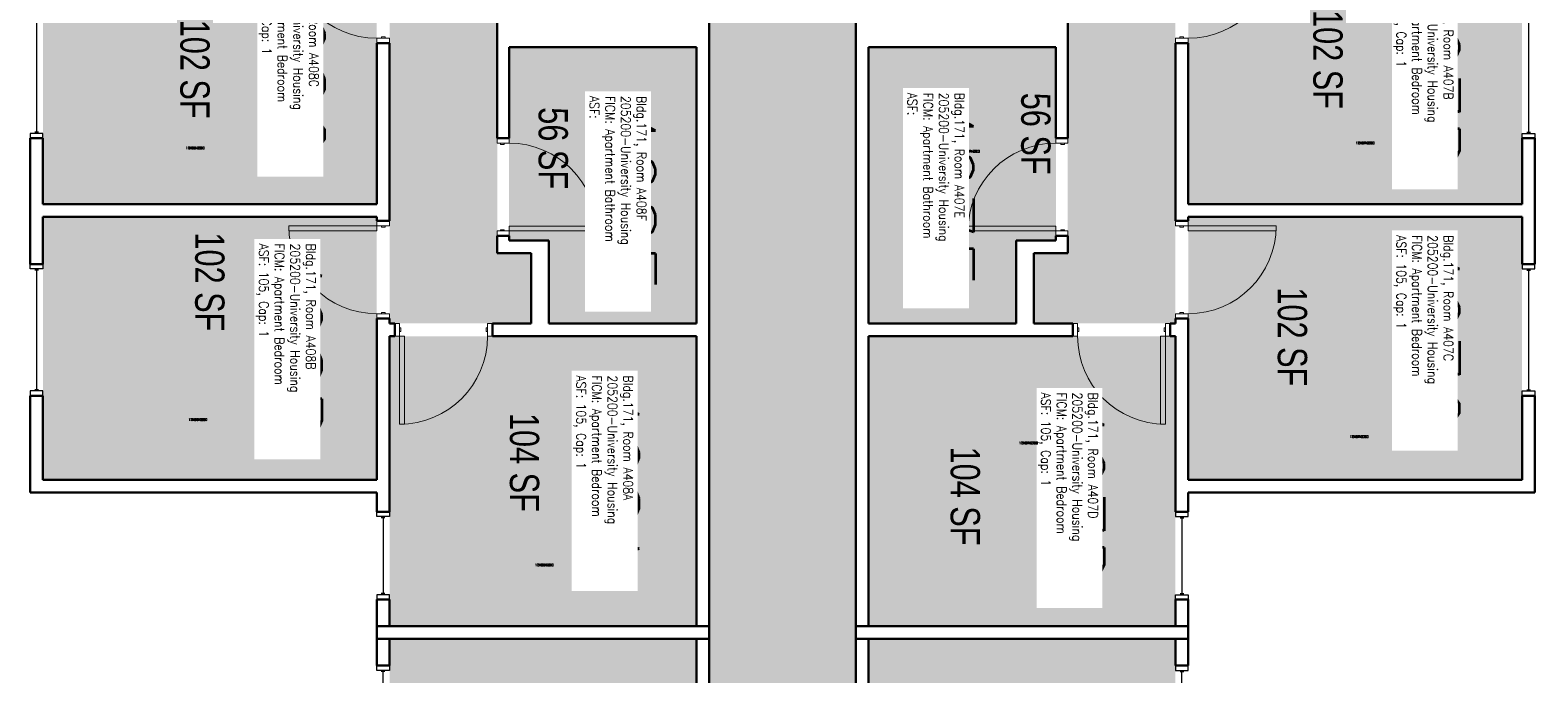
# Model space of a CAD drawing. Header units: inches. Extents: x 88 to 3257, y -489 to 2081.
# Drawn here: x 1300 to 1917, y 524 to 789 of the extents above; entities that cross this region are included whole.
import ezdxf
from ezdxf.enums import TextEntityAlignment as Align

# ---------------------------------------------------------------- set-up
doc = ezdxf.new("R2010")
doc.units = ezdxf.units.IN
doc.header["$LTSCALE"] = 48
doc.header["$MEASUREMENT"] = 0
for name, color, linetype in [('A-DOOR', 2, 'Continuous'), ('A-GLAZ', 1, 'Continuous'), ('A-IDEN-RNUM', 7, 'Continuous'), ('A-IDEN-SNUM', 4, 'Continuous'), ('A-IDEN-VNUM', 4, 'Continuous'), ('A-WALL', 5, 'Continuous'), ('AREA-TEXT', 3, 'Continuous'), ('Rooms-Category-Color', 7, 'Continuous'), ('Rooms-College-Color', 7, 'Continuous'), ('Rooms-Department-Color', 7, 'Continuous'), ('Rooms-Division-Color', 7, 'Continuous'), ('Rooms-Information', 7, 'Continuous')]:
    doc.layers.add(name, color=color, linetype=linetype)
doc.styles.add('AREA', font='arial.ttf', dxfattribs={"width": 0.75, "height": 12})
doc.styles.add('ROOMSNUMBER', font='txt.shx', dxfattribs={"height": 0.03})
doc.styles.add('ROOMVNUMBER', font='simplex.shx', dxfattribs={"width": 0.85})

msp = doc.modelspace()

# ---------------------------------------------------------------- hatches: boundary and pattern name
at = {"layer": 'Rooms-Category-Color', "true_color": 0x728ef3}
for points in [[(1443.33, 1079), (1443.33, 994.86), (1548.45, 994.86), (1548.45, 933.73), (1539.5, 933.73), (1539.5, 928.48), (1548.45, 928.48), (1548.45, 907.28), (1499.08, 907.28), (1499.08, 928.48), (1505.5, 928.48), (1505.5, 933.73), (1491.83, 933.73), (1491.83, 902.03), (1505.7, 902.03), (1505.7, 873.28), (1491.83, 873.28), (1491.83, 697.25), (1505.7, 697.25), (1505.7, 668.5), (1447.7, 668.5), (1447.7, 943.5), (1326.7, 943.5), (1326.7, 1079)], [(1774.08, 1079), (1774.08, 994.86), (1668.95, 994.86), (1668.95, 933.73), (1677.9, 933.73), (1677.9, 928.48), (1668.95, 928.48), (1668.95, 907.28), (1718.33, 907.28), (1718.33, 928.48), (1711.9, 928.48), (1711.9, 933.73), (1725.58, 933.73), (1725.58, 902.03), (1711.7, 902.03), (1711.7, 873.28), (1725.58, 873.28), (1725.58, 697.25), (1711.7, 697.25), (1711.7, 668.5), (1769.7, 668.5), (1769.7, 943.5), (1890.7, 943.5), (1890.7, 1079)], [(1305.7, 825), (1305.7, 717.38), (1442.45, 717.38), (1442.45, 825)], [(1774.95, 825), (1911.7, 825), (1911.7, 717.38), (1774.95, 717.38)], [(1573.45, 668.5), (1573.45, 781.64), (1496.7, 781.64), (1496.7, 702.5), (1512.95, 702.5), (1512.95, 668.5)], [(1643.95, 781.64), (1643.95, 668.5), (1704.45, 668.5), (1704.45, 702.5), (1720.7, 702.5), (1720.7, 781.64)], [(1305.7, 712.13), (1305.7, 604.5), (1442.45, 604.5), (1442.45, 712.13)], [(1774.95, 712.13), (1774.95, 604.5), (1911.7, 604.5), (1911.7, 712.13)], [(1573.45, 544.5), (1447.7, 544.5), (1447.7, 663.25), (1573.45, 663.25)], [(1643.95, 544.5), (1643.95, 663.25), (1769.7, 663.25), (1769.7, 544.5)], [(1447.7, 539.25), (1573.45, 539.25), (1573.45, 420.5), (1447.7, 420.5)], [(1643.95, 539.25), (1769.7, 539.25), (1769.7, 420.5), (1643.95, 420.5)]]:
    msp.add_hatch(color=171, dxfattribs=at).paths.add_polyline_path(points)
at = {"layer": 'Rooms-Category-Color', "true_color": 0xadadad}
msp.add_hatch(color=253, dxfattribs=at).paths.add_polyline_path([(1638.7, 1084.25), (1578.7, 1084.25), (1578.7, 989.61), (1553.7, 989.61), (1553.7, 907.28), (1578.7, 907.28), (1578.7, 176.47), (1553.7, 176.47), (1553.7, 94.14), (1578.7, 94.14), (1578.7, -0.5), (1546.26, -0.5), (1546.26, -112), (1578.7, -112), (1578.7, -140), (1638.7, -140), (1638.7, 94.14), (1663.7, 94.14), (1663.7, 176.47), (1638.7, 176.47), (1638.7, 907.28), (1663.7, 907.28), (1663.7, 989.61), (1638.7, 989.61)])
at = {"layer": 'Rooms-College-Color', "true_color": 0xadadad}
for points in [[(1443.33, 1079), (1443.33, 994.86), (1548.45, 994.86), (1548.45, 933.73), (1539.5, 933.73), (1539.5, 928.48), (1548.45, 928.48), (1548.45, 907.28), (1499.08, 907.28), (1499.08, 928.48), (1505.5, 928.48), (1505.5, 933.73), (1491.83, 933.73), (1491.83, 902.03), (1505.7, 902.03), (1505.7, 873.28), (1491.83, 873.28), (1491.83, 697.25), (1505.7, 697.25), (1505.7, 668.5), (1447.7, 668.5), (1447.7, 943.5), (1326.7, 943.5), (1326.7, 1079)], [(1638.7, 1084.25), (1578.7, 1084.25), (1578.7, 989.61), (1553.7, 989.61), (1553.7, 907.28), (1578.7, 907.28), (1578.7, 176.47), (1553.7, 176.47), (1553.7, 94.14), (1578.7, 94.14), (1578.7, -0.5), (1546.26, -0.5), (1546.26, -112), (1578.7, -112), (1578.7, -140), (1638.7, -140), (1638.7, 94.14), (1663.7, 94.14), (1663.7, 176.47), (1638.7, 176.47), (1638.7, 907.28), (1663.7, 907.28), (1663.7, 989.61), (1638.7, 989.61)], [(1774.08, 1079), (1774.08, 994.86), (1668.95, 994.86), (1668.95, 933.73), (1677.9, 933.73), (1677.9, 928.48), (1668.95, 928.48), (1668.95, 907.28), (1718.33, 907.28), (1718.33, 928.48), (1711.9, 928.48), (1711.9, 933.73), (1725.58, 933.73), (1725.58, 902.03), (1711.7, 902.03), (1711.7, 873.28), (1725.58, 873.28), (1725.58, 697.25), (1711.7, 697.25), (1711.7, 668.5), (1769.7, 668.5), (1769.7, 943.5), (1890.7, 943.5), (1890.7, 1079)], [(1305.7, 825), (1305.7, 717.38), (1442.45, 717.38), (1442.45, 825)], [(1774.95, 825), (1911.7, 825), (1911.7, 717.38), (1774.95, 717.38)], [(1573.45, 668.5), (1573.45, 781.64), (1496.7, 781.64), (1496.7, 702.5), (1512.95, 702.5), (1512.95, 668.5)], [(1643.95, 781.64), (1643.95, 668.5), (1704.45, 668.5), (1704.45, 702.5), (1720.7, 702.5), (1720.7, 781.64)], [(1305.7, 712.13), (1305.7, 604.5), (1442.45, 604.5), (1442.45, 712.13)], [(1774.95, 712.13), (1774.95, 604.5), (1911.7, 604.5), (1911.7, 712.13)], [(1573.45, 544.5), (1447.7, 544.5), (1447.7, 663.25), (1573.45, 663.25)], [(1643.95, 544.5), (1643.95, 663.25), (1769.7, 663.25), (1769.7, 544.5)], [(1447.7, 539.25), (1573.45, 539.25), (1573.45, 420.5), (1447.7, 420.5)], [(1643.95, 539.25), (1769.7, 539.25), (1769.7, 420.5), (1643.95, 420.5)]]:
    msp.add_hatch(color=253, dxfattribs=at).paths.add_polyline_path(points)
at = {"layer": 'Rooms-Department-Color', "true_color": 0x604aed}
for points in [[(1443.33, 1079), (1443.33, 994.86), (1548.45, 994.86), (1548.45, 933.73), (1539.5, 933.73), (1539.5, 928.48), (1548.45, 928.48), (1548.45, 907.28), (1499.08, 907.28), (1499.08, 928.48), (1505.5, 928.48), (1505.5, 933.73), (1491.83, 933.73), (1491.83, 902.03), (1505.7, 902.03), (1505.7, 873.28), (1491.83, 873.28), (1491.83, 697.25), (1505.7, 697.25), (1505.7, 668.5), (1447.7, 668.5), (1447.7, 943.5), (1326.7, 943.5), (1326.7, 1079)], [(1774.08, 1079), (1774.08, 994.86), (1668.95, 994.86), (1668.95, 933.73), (1677.9, 933.73), (1677.9, 928.48), (1668.95, 928.48), (1668.95, 907.28), (1718.33, 907.28), (1718.33, 928.48), (1711.9, 928.48), (1711.9, 933.73), (1725.58, 933.73), (1725.58, 902.03), (1711.7, 902.03), (1711.7, 873.28), (1725.58, 873.28), (1725.58, 697.25), (1711.7, 697.25), (1711.7, 668.5), (1769.7, 668.5), (1769.7, 943.5), (1890.7, 943.5), (1890.7, 1079)], [(1305.7, 825), (1305.7, 717.38), (1442.45, 717.38), (1442.45, 825)], [(1774.95, 825), (1911.7, 825), (1911.7, 717.38), (1774.95, 717.38)], [(1573.45, 668.5), (1573.45, 781.64), (1496.7, 781.64), (1496.7, 702.5), (1512.95, 702.5), (1512.95, 668.5)], [(1643.95, 781.64), (1643.95, 668.5), (1704.45, 668.5), (1704.45, 702.5), (1720.7, 702.5), (1720.7, 781.64)], [(1305.7, 712.13), (1305.7, 604.5), (1442.45, 604.5), (1442.45, 712.13)], [(1774.95, 712.13), (1774.95, 604.5), (1911.7, 604.5), (1911.7, 712.13)], [(1573.45, 544.5), (1447.7, 544.5), (1447.7, 663.25), (1573.45, 663.25)], [(1643.95, 544.5), (1643.95, 663.25), (1769.7, 663.25), (1769.7, 544.5)], [(1447.7, 539.25), (1573.45, 539.25), (1573.45, 420.5), (1447.7, 420.5)], [(1643.95, 539.25), (1769.7, 539.25), (1769.7, 420.5), (1643.95, 420.5)]]:
    msp.add_hatch(color=173, dxfattribs=at).paths.add_polyline_path(points)
at = {"layer": 'Rooms-Department-Color', "true_color": 0xacacac}
msp.add_hatch(color=253, dxfattribs=at).paths.add_polyline_path([(1638.7, 1084.25), (1578.7, 1084.25), (1578.7, 989.61), (1553.7, 989.61), (1553.7, 907.28), (1578.7, 907.28), (1578.7, 176.47), (1553.7, 176.47), (1553.7, 94.14), (1578.7, 94.14), (1578.7, -0.5), (1546.26, -0.5), (1546.26, -112), (1578.7, -112), (1578.7, -140), (1638.7, -140), (1638.7, 94.14), (1663.7, 94.14), (1663.7, 176.47), (1638.7, 176.47), (1638.7, 907.28), (1663.7, 907.28), (1663.7, 989.61), (1638.7, 989.61)])
at = {"layer": 'Rooms-Division-Color', "true_color": 0x604aed}
for points in [[(1443.33, 1079), (1443.33, 994.86), (1548.45, 994.86), (1548.45, 933.73), (1539.5, 933.73), (1539.5, 928.48), (1548.45, 928.48), (1548.45, 907.28), (1499.08, 907.28), (1499.08, 928.48), (1505.5, 928.48), (1505.5, 933.73), (1491.83, 933.73), (1491.83, 902.03), (1505.7, 902.03), (1505.7, 873.28), (1491.83, 873.28), (1491.83, 697.25), (1505.7, 697.25), (1505.7, 668.5), (1447.7, 668.5), (1447.7, 943.5), (1326.7, 943.5), (1326.7, 1079)], [(1774.08, 1079), (1774.08, 994.86), (1668.95, 994.86), (1668.95, 933.73), (1677.9, 933.73), (1677.9, 928.48), (1668.95, 928.48), (1668.95, 907.28), (1718.33, 907.28), (1718.33, 928.48), (1711.9, 928.48), (1711.9, 933.73), (1725.58, 933.73), (1725.58, 902.03), (1711.7, 902.03), (1711.7, 873.28), (1725.58, 873.28), (1725.58, 697.25), (1711.7, 697.25), (1711.7, 668.5), (1769.7, 668.5), (1769.7, 943.5), (1890.7, 943.5), (1890.7, 1079)], [(1305.7, 825), (1305.7, 717.38), (1442.45, 717.38), (1442.45, 825)], [(1774.95, 825), (1911.7, 825), (1911.7, 717.38), (1774.95, 717.38)], [(1573.45, 668.5), (1573.45, 781.64), (1496.7, 781.64), (1496.7, 702.5), (1512.95, 702.5), (1512.95, 668.5)], [(1643.95, 781.64), (1643.95, 668.5), (1704.45, 668.5), (1704.45, 702.5), (1720.7, 702.5), (1720.7, 781.64)], [(1305.7, 712.13), (1305.7, 604.5), (1442.45, 604.5), (1442.45, 712.13)], [(1774.95, 712.13), (1774.95, 604.5), (1911.7, 604.5), (1911.7, 712.13)], [(1573.45, 544.5), (1447.7, 544.5), (1447.7, 663.25), (1573.45, 663.25)], [(1643.95, 544.5), (1643.95, 663.25), (1769.7, 663.25), (1769.7, 544.5)], [(1447.7, 539.25), (1573.45, 539.25), (1573.45, 420.5), (1447.7, 420.5)], [(1643.95, 539.25), (1769.7, 539.25), (1769.7, 420.5), (1643.95, 420.5)]]:
    msp.add_hatch(color=173, dxfattribs=at).paths.add_polyline_path(points)
at = {"layer": 'Rooms-Division-Color', "true_color": 0xadadad}
msp.add_hatch(color=253, dxfattribs=at).paths.add_polyline_path([(1638.7, 1084.25), (1578.7, 1084.25), (1578.7, 989.61), (1553.7, 989.61), (1553.7, 907.28), (1578.7, 907.28), (1578.7, 176.47), (1553.7, 176.47), (1553.7, 94.14), (1578.7, 94.14), (1578.7, -0.5), (1546.26, -0.5), (1546.26, -112), (1578.7, -112), (1578.7, -140), (1638.7, -140), (1638.7, 94.14), (1663.7, 94.14), (1663.7, 176.47), (1638.7, 176.47), (1638.7, 907.28), (1663.7, 907.28), (1663.7, 989.61), (1638.7, 989.61)])

# ---------------------------------------------------------------- linework, layer by layer
at = {"layer": 'A-DOOR', "linetype": 'Continuous', "lineweight": 18}
for points in [[(1447.7, 785.38), (1447.7, 783.38), (1442.45, 783.38), (1442.45, 785.38)], [(1447.7, 785.38), (1447.7, 783.38), (1442.45, 783.38), (1442.45, 785.38)], [(1445.95, 785.38), (1445.95, 785.88), (1444.45, 785.88), (1444.45, 785.38)], [(1445.95, 785.38), (1445.95, 785.88), (1444.45, 785.88), (1444.45, 785.38)], [(1769.7, 785.38), (1769.7, 783.38), (1774.95, 783.38), (1774.95, 785.38)], [(1769.7, 785.38), (1769.7, 783.38), (1774.95, 783.38), (1774.95, 785.38)], [(1771.45, 785.38), (1771.45, 785.88), (1772.95, 785.88), (1772.95, 785.38)], [(1771.45, 785.38), (1771.45, 785.88), (1772.95, 785.88), (1772.95, 785.38)], [(1491.83, 742.39), (1491.83, 744.39), (1496.7, 744.39), (1496.7, 742.39)], [(1491.83, 742.39), (1491.83, 744.39), (1496.7, 744.39), (1496.7, 742.39)], [(1493.2, 742.39), (1493.2, 741.89), (1494.7, 741.89), (1494.7, 742.39)], [(1493.2, 742.39), (1493.2, 741.89), (1494.7, 741.89), (1494.7, 742.39)], [(1725.58, 742.39), (1725.58, 744.39), (1720.7, 744.39), (1720.7, 742.39)], [(1725.58, 742.39), (1725.58, 744.39), (1720.7, 744.39), (1720.7, 742.39)], [(1724.2, 742.39), (1724.2, 741.89), (1722.7, 741.89), (1722.7, 742.39)], [(1724.2, 742.39), (1724.2, 741.89), (1722.7, 741.89), (1722.7, 742.39)], [(1447.7, 708.5), (1447.7, 710.5), (1442.45, 710.5), (1442.45, 708.5)], [(1447.7, 708.5), (1447.7, 710.5), (1442.45, 710.5), (1442.45, 708.5)], [(1769.7, 708.5), (1769.7, 710.5), (1774.95, 710.5), (1774.95, 708.5)], [(1769.7, 708.5), (1769.7, 710.5), (1774.95, 710.5), (1774.95, 708.5)], [(1442.45, 708.5), (1442.45, 706.5), (1406.45, 706.5), (1406.45, 708.5)], [(1442.45, 708.5), (1442.45, 706.5), (1406.45, 706.5), (1406.45, 708.5)], [(1445.95, 708.5), (1445.95, 708), (1444.45, 708), (1444.45, 708.5)], [(1445.95, 708.5), (1445.95, 708), (1444.45, 708), (1444.45, 708.5)], [(1491.83, 706.39), (1491.83, 704.39), (1496.7, 704.39), (1496.7, 706.39)], [(1491.83, 706.39), (1491.83, 704.39), (1496.7, 704.39), (1496.7, 706.39)], [(1493.2, 706.39), (1493.2, 706.89), (1494.7, 706.89), (1494.7, 706.39)], [(1493.2, 706.39), (1493.2, 706.89), (1494.7, 706.89), (1494.7, 706.39)], [(1496.7, 706.39), (1496.7, 708.39), (1532.7, 708.39), (1532.7, 706.39)], [(1496.7, 706.39), (1496.7, 708.39), (1532.7, 708.39), (1532.7, 706.39)], [(1720.7, 706.39), (1720.7, 708.39), (1684.7, 708.39), (1684.7, 706.39)], [(1720.7, 706.39), (1720.7, 708.39), (1684.7, 708.39), (1684.7, 706.39)], [(1725.58, 706.39), (1725.58, 704.39), (1720.7, 704.39), (1720.7, 706.39)], [(1725.58, 706.39), (1725.58, 704.39), (1720.7, 704.39), (1720.7, 706.39)], [(1724.2, 706.39), (1724.2, 706.89), (1722.7, 706.89), (1722.7, 706.39)], [(1724.2, 706.39), (1724.2, 706.89), (1722.7, 706.89), (1722.7, 706.39)], [(1771.45, 708.5), (1771.45, 708), (1772.95, 708), (1772.95, 708.5)], [(1771.45, 708.5), (1771.45, 708), (1772.95, 708), (1772.95, 708.5)], [(1774.95, 708.5), (1774.95, 706.5), (1810.95, 706.5), (1810.95, 708.5)], [(1774.95, 708.5), (1774.95, 706.5), (1810.95, 706.5), (1810.95, 708.5)], [(1447.7, 672.5), (1447.7, 670.5), (1442.45, 670.5), (1442.45, 672.5)], [(1447.7, 672.5), (1447.7, 670.5), (1442.45, 670.5), (1442.45, 672.5)], [(1445.95, 672.5), (1445.95, 673), (1444.45, 673), (1444.45, 672.5)], [(1445.95, 672.5), (1445.95, 673), (1444.45, 673), (1444.45, 672.5)], [(1769.7, 672.5), (1769.7, 670.5), (1774.95, 670.5), (1774.95, 672.5)], [(1769.7, 672.5), (1769.7, 670.5), (1774.95, 670.5), (1774.95, 672.5)], [(1771.45, 672.5), (1771.45, 673), (1772.95, 673), (1772.95, 672.5)], [(1771.45, 672.5), (1771.45, 673), (1772.95, 673), (1772.95, 672.5)], [(1451.83, 668.5), (1449.83, 668.5), (1449.83, 663.25), (1451.83, 663.25)], [(1451.83, 668.5), (1449.83, 668.5), (1449.83, 663.25), (1451.83, 663.25)], [(1451.83, 666.75), (1452.33, 666.75), (1452.33, 665.25), (1451.83, 665.25)], [(1451.83, 666.75), (1452.33, 666.75), (1452.33, 665.25), (1451.83, 665.25)], [(1487.83, 666.75), (1487.33, 666.75), (1487.33, 665.25), (1487.83, 665.25)], [(1487.83, 666.75), (1487.33, 666.75), (1487.33, 665.25), (1487.83, 665.25)], [(1487.83, 668.5), (1489.83, 668.5), (1489.83, 663.25), (1487.83, 663.25)], [(1487.83, 668.5), (1489.83, 668.5), (1489.83, 663.25), (1487.83, 663.25)], [(1729.58, 668.5), (1727.58, 668.5), (1727.58, 663.25), (1729.58, 663.25)], [(1729.58, 668.5), (1727.58, 668.5), (1727.58, 663.25), (1729.58, 663.25)], [(1729.58, 666.75), (1730.08, 666.75), (1730.08, 665.25), (1729.58, 665.25)], [(1729.58, 666.75), (1730.08, 666.75), (1730.08, 665.25), (1729.58, 665.25)], [(1765.58, 666.75), (1765.08, 666.75), (1765.08, 665.25), (1765.58, 665.25)], [(1765.58, 666.75), (1765.08, 666.75), (1765.08, 665.25), (1765.58, 665.25)], [(1765.58, 668.5), (1767.58, 668.5), (1767.58, 663.25), (1765.58, 663.25)], [(1765.58, 668.5), (1767.58, 668.5), (1767.58, 663.25), (1765.58, 663.25)], [(1451.83, 663.25), (1453.83, 663.25), (1453.83, 627.25), (1451.83, 627.25)], [(1451.83, 663.25), (1453.83, 663.25), (1453.83, 627.25), (1451.83, 627.25)], [(1765.58, 663.25), (1763.58, 663.25), (1763.58, 627.25), (1765.58, 627.25)], [(1765.58, 663.25), (1763.58, 663.25), (1763.58, 627.25), (1765.58, 627.25)]]:
    msp.add_lwpolyline(points, close=True, dxfattribs=at)
at = {"layer": 'A-DOOR', "linetype": 'Continuous', "lineweight": 18, "extrusion": (0, 0, -1)}
for centre, start, end in [((-1442.45, 821.38), 270, 0), ((-1442.45, 821.38), 270, 0), ((-1774.95, 821.38), 180, 270), ((-1774.95, 821.38), 180, 270), ((-1496.7, 706.39), 90, 180), ((-1496.7, 706.39), 90, 180), ((-1720.7, 706.39), 0, 90), ((-1720.7, 706.39), 0, 90), ((-1442.45, 708.5), 270, 0), ((-1442.45, 708.5), 270, 0), ((-1774.95, 708.5), 180, 270), ((-1774.95, 708.5), 180, 270), ((-1451.83, 663.25), 180, 270), ((-1451.83, 663.25), 180, 270), ((-1765.58, 663.25), 270, 0), ((-1765.58, 663.25), 270, 0)]:
    msp.add_arc(centre, 36, start, end, dxfattribs=at)
at = {"layer": 'A-GLAZ', "linetype": 'Continuous', "lineweight": 25}
for p, q in [((1303.08, 795.88), (1303.08, 746.88)), ((1303.08, 795.88), (1303.08, 746.88)), ((1914.33, 795.88), (1914.33, 746.88)), ((1914.33, 795.88), (1914.33, 746.88)), ((1303.83, 746.88), (1302.33, 746.88)), ((1303.83, 746.88), (1302.33, 746.88)), ((1913.58, 746.88), (1915.08, 746.88)), ((1913.58, 746.88), (1915.08, 746.88)), ((1303.83, 690.35), (1302.33, 690.35)), ((1303.83, 690.35), (1302.33, 690.35)), ((1303.08, 690.35), (1303.08, 641.35)), ((1303.08, 690.35), (1303.08, 641.35)), ((1913.58, 690.35), (1915.08, 690.35)), ((1913.58, 690.35), (1915.08, 690.35)), ((1914.33, 690.35), (1914.33, 641.35)), ((1914.33, 690.35), (1914.33, 641.35)), ((1303.83, 641.35), (1302.33, 641.35)), ((1303.83, 641.35), (1302.33, 641.35)), ((1913.58, 641.35), (1915.08, 641.35)), ((1913.58, 641.35), (1915.08, 641.35)), ((1445.83, 588.88), (1444.33, 588.88)), ((1445.83, 588.88), (1444.33, 588.88)), ((1445.08, 588.88), (1445.08, 557.88)), ((1445.08, 588.88), (1445.08, 557.88)), ((1771.58, 588.88), (1773.08, 588.88)), ((1771.58, 588.88), (1773.08, 588.88)), ((1772.33, 588.88), (1772.33, 557.88)), ((1772.33, 588.88), (1772.33, 557.88)), ((1445.83, 557.88), (1444.33, 557.88)), ((1445.83, 557.88), (1444.33, 557.88)), ((1771.58, 557.88), (1773.08, 557.88)), ((1771.58, 557.88), (1773.08, 557.88)), ((1445.83, 525.87), (1444.33, 525.87)), ((1445.83, 525.87), (1444.33, 525.87)), ((1445.08, 494.87), (1445.08, 525.87)), ((1445.08, 494.87), (1445.08, 525.87)), ((1771.58, 525.87), (1773.08, 525.87)), ((1771.58, 525.87), (1773.08, 525.87)), ((1772.33, 494.87), (1772.33, 525.87)), ((1772.33, 494.87), (1772.33, 525.87))]:
    msp.add_line(p, q, dxfattribs=at)
for points in [[(1300.45, 746.38), (1300.45, 744.38), (1305.7, 744.38), (1305.7, 746.38)], [(1300.45, 746.38), (1300.45, 744.38), (1305.7, 744.38), (1305.7, 746.38)], [(1916.95, 746.38), (1916.95, 744.38), (1911.7, 744.38), (1911.7, 746.38)], [(1916.95, 746.38), (1916.95, 744.38), (1911.7, 744.38), (1911.7, 746.38)], [(1300.45, 690.85), (1300.45, 692.85), (1305.7, 692.85), (1305.7, 690.85)], [(1300.45, 690.85), (1300.45, 692.85), (1305.7, 692.85), (1305.7, 690.85)], [(1916.95, 690.85), (1916.95, 692.85), (1911.7, 692.85), (1911.7, 690.85)], [(1916.95, 690.85), (1916.95, 692.85), (1911.7, 692.85), (1911.7, 690.85)], [(1300.45, 640.85), (1300.45, 638.85), (1305.7, 638.85), (1305.7, 640.85)], [(1300.45, 640.85), (1300.45, 638.85), (1305.7, 638.85), (1305.7, 640.85)], [(1916.95, 640.85), (1916.95, 638.85), (1911.7, 638.85), (1911.7, 640.85)], [(1916.95, 640.85), (1916.95, 638.85), (1911.7, 638.85), (1911.7, 640.85)], [(1442.45, 589.38), (1442.45, 591.38), (1447.7, 591.38), (1447.7, 589.38)], [(1442.45, 589.38), (1442.45, 591.38), (1447.7, 591.38), (1447.7, 589.38)], [(1774.95, 589.38), (1774.95, 591.38), (1769.7, 591.38), (1769.7, 589.38)], [(1774.95, 589.38), (1774.95, 591.38), (1769.7, 591.38), (1769.7, 589.38)], [(1442.45, 557.38), (1442.45, 555.38), (1447.7, 555.38), (1447.7, 557.38)], [(1442.45, 557.38), (1442.45, 555.38), (1447.7, 555.38), (1447.7, 557.38)], [(1774.95, 557.38), (1774.95, 555.38), (1769.7, 555.38), (1769.7, 557.38)], [(1774.95, 557.38), (1774.95, 555.38), (1769.7, 555.38), (1769.7, 557.38)], [(1442.45, 526.37), (1442.45, 528.37), (1447.7, 528.37), (1447.7, 526.37)], [(1442.45, 526.37), (1442.45, 528.37), (1447.7, 528.37), (1447.7, 526.37)], [(1774.95, 526.37), (1774.95, 528.37), (1769.7, 528.37), (1769.7, 526.37)], [(1774.95, 526.37), (1774.95, 528.37), (1769.7, 528.37), (1769.7, 526.37)]]:
    msp.add_lwpolyline(points, close=True, dxfattribs=at)
at = {"layer": 'A-WALL', "linetype": 'Continuous', "lineweight": 50}
for p, q in [((1578.7, 667.88), (1578.7, 907.28)), ((1578.7, 667.88), (1578.7, 907.28)), ((1638.7, 667.88), (1638.7, 907.28)), ((1638.7, 667.88), (1638.7, 907.28)), ((1491.83, 826.14), (1491.83, 744.39)), ((1491.83, 826.14), (1491.83, 744.39)), ((1725.58, 826.14), (1725.58, 744.39)), ((1725.58, 826.14), (1725.58, 744.39)), ((1442.45, 783.38), (1442.45, 717.38)), ((1447.7, 783.38), (1442.45, 783.38)), ((1442.45, 783.38), (1442.45, 717.38)), ((1447.7, 783.38), (1442.45, 783.38)), ((1447.7, 710.5), (1447.7, 783.38)), ((1447.7, 710.5), (1447.7, 783.38)), ((1769.7, 710.5), (1769.7, 783.38)), ((1769.7, 783.38), (1774.95, 783.38)), ((1769.7, 710.5), (1769.7, 783.38)), ((1769.7, 783.38), (1774.95, 783.38)), ((1774.95, 783.38), (1774.95, 717.38)), ((1774.95, 783.38), (1774.95, 717.38)), ((1496.7, 744.39), (1496.7, 781.64)), ((1496.7, 781.64), (1573.45, 781.64)), ((1496.7, 744.39), (1496.7, 781.64)), ((1496.7, 781.64), (1573.45, 781.64)), ((1573.45, 781.64), (1573.45, 668.5)), ((1573.45, 781.64), (1573.45, 668.5)), ((1720.7, 781.64), (1643.95, 781.64)), ((1643.95, 781.64), (1643.95, 668.5)), ((1720.7, 781.64), (1643.95, 781.64)), ((1643.95, 781.64), (1643.95, 668.5)), ((1720.7, 744.39), (1720.7, 781.64)), ((1720.7, 744.39), (1720.7, 781.64)), ((1305.7, 744.38), (1300.45, 744.38)), ((1300.45, 744.38), (1300.45, 692.85)), ((1305.7, 744.38), (1300.45, 744.38)), ((1300.45, 744.38), (1300.45, 692.85)), ((1305.7, 717.38), (1305.7, 744.38)), ((1305.7, 717.38), (1305.7, 744.38)), ((1491.83, 744.39), (1496.7, 744.39)), ((1491.83, 744.39), (1496.7, 744.39)), ((1725.58, 744.39), (1720.7, 744.39)), ((1725.58, 744.39), (1720.7, 744.39)), ((1911.7, 717.38), (1911.7, 744.38)), ((1911.7, 744.38), (1916.95, 744.38)), ((1911.7, 717.38), (1911.7, 744.38)), ((1911.7, 744.38), (1916.95, 744.38)), ((1916.95, 744.38), (1916.95, 692.85)), ((1916.95, 744.38), (1916.95, 692.85)), ((1442.45, 717.38), (1305.7, 717.38)), ((1442.45, 717.38), (1305.7, 717.38)), ((1774.95, 717.38), (1911.7, 717.38)), ((1774.95, 717.38), (1911.7, 717.38)), ((1305.7, 712.13), (1442.45, 712.13)), ((1305.7, 692.85), (1305.7, 712.13)), ((1305.7, 712.13), (1442.45, 712.13)), ((1305.7, 692.85), (1305.7, 712.13)), ((1442.45, 712.13), (1442.45, 710.5)), ((1442.45, 712.13), (1442.45, 710.5)), ((1442.45, 710.5), (1447.7, 710.5)), ((1442.45, 710.5), (1447.7, 710.5)), ((1774.95, 710.5), (1769.7, 710.5)), ((1774.95, 710.5), (1769.7, 710.5)), ((1911.7, 712.13), (1774.95, 712.13)), ((1774.95, 712.13), (1774.95, 710.5)), ((1911.7, 712.13), (1774.95, 712.13)), ((1774.95, 712.13), (1774.95, 710.5)), ((1911.7, 692.85), (1911.7, 712.13)), ((1911.7, 692.85), (1911.7, 712.13)), ((1491.83, 704.39), (1491.83, 697.25)), ((1496.7, 704.39), (1491.83, 704.39)), ((1491.83, 704.39), (1491.83, 697.25)), ((1496.7, 704.39), (1491.83, 704.39)), ((1496.7, 702.5), (1496.7, 704.39)), ((1496.7, 702.5), (1496.7, 704.39)), ((1720.7, 702.5), (1720.7, 704.39)), ((1720.7, 704.39), (1725.58, 704.39)), ((1720.7, 702.5), (1720.7, 704.39)), ((1720.7, 704.39), (1725.58, 704.39)), ((1725.58, 704.39), (1725.58, 697.25)), ((1725.58, 704.39), (1725.58, 697.25)), ((1491.83, 697.25), (1505.7, 697.25)), ((1491.83, 697.25), (1505.7, 697.25)), ((1512.95, 702.5), (1496.7, 702.5)), ((1512.95, 702.5), (1496.7, 702.5)), ((1505.7, 697.25), (1505.7, 668.5)), ((1505.7, 697.25), (1505.7, 668.5)), ((1512.95, 668.5), (1512.95, 702.5)), ((1512.95, 668.5), (1512.95, 702.5)), ((1704.45, 702.5), (1720.7, 702.5)), ((1704.45, 668.5), (1704.45, 702.5)), ((1704.45, 702.5), (1720.7, 702.5)), ((1704.45, 668.5), (1704.45, 702.5)), ((1725.58, 697.25), (1711.7, 697.25)), ((1711.7, 697.25), (1711.7, 668.5)), ((1725.58, 697.25), (1711.7, 697.25)), ((1711.7, 697.25), (1711.7, 668.5)), ((1300.45, 692.85), (1305.7, 692.85)), ((1300.45, 692.85), (1305.7, 692.85)), ((1916.95, 692.85), (1911.7, 692.85)), ((1916.95, 692.85), (1911.7, 692.85)), ((1442.45, 670.5), (1442.45, 604.5)), ((1447.7, 670.5), (1442.45, 670.5)), ((1442.45, 670.5), (1442.45, 604.5)), ((1447.7, 670.5), (1442.45, 670.5)), ((1447.7, 668.5), (1447.7, 670.5)), ((1447.7, 668.5), (1447.7, 670.5)), ((1449.83, 668.5), (1447.7, 668.5)), ((1449.83, 668.5), (1447.7, 668.5)), ((1449.83, 663.25), (1449.83, 668.5)), ((1449.83, 663.25), (1449.83, 668.5)), ((1492.45, 668.5), (1489.83, 668.5)), ((1489.83, 668.5), (1489.83, 663.25)), ((1492.45, 668.5), (1489.83, 668.5)), ((1489.83, 668.5), (1489.83, 663.25)), ((1505.7, 668.5), (1492.45, 668.5)), ((1505.7, 668.5), (1492.45, 668.5)), ((1573.45, 668.5), (1512.95, 668.5)), ((1573.45, 668.5), (1512.95, 668.5)), ((1578.7, 539.25), (1578.7, 667.88)), ((1578.7, 539.25), (1578.7, 667.88)), ((1638.7, 539.25), (1638.7, 667.88)), ((1638.7, 539.25), (1638.7, 667.88)), ((1643.95, 668.5), (1704.45, 668.5)), ((1643.95, 668.5), (1704.45, 668.5)), ((1711.7, 668.5), (1724.95, 668.5)), ((1711.7, 668.5), (1724.95, 668.5)), ((1724.95, 668.5), (1727.58, 668.5)), ((1724.95, 668.5), (1727.58, 668.5)), ((1727.58, 668.5), (1727.58, 663.25)), ((1727.58, 668.5), (1727.58, 663.25)), ((1767.58, 668.5), (1769.7, 668.5)), ((1767.58, 663.25), (1767.58, 668.5)), ((1767.58, 668.5), (1769.7, 668.5)), ((1767.58, 663.25), (1767.58, 668.5)), ((1769.7, 668.5), (1769.7, 670.5)), ((1769.7, 670.5), (1774.95, 670.5)), ((1769.7, 668.5), (1769.7, 670.5)), ((1769.7, 670.5), (1774.95, 670.5)), ((1774.95, 670.5), (1774.95, 604.5)), ((1774.95, 670.5), (1774.95, 604.5)), ((1447.7, 599.88), (1447.7, 663.25)), ((1447.7, 663.25), (1449.83, 663.25)), ((1447.7, 599.88), (1447.7, 663.25)), ((1447.7, 663.25), (1449.83, 663.25)), ((1489.83, 663.25), (1492.45, 663.25)), ((1489.83, 663.25), (1492.45, 663.25)), ((1492.45, 663.25), (1573.45, 663.25)), ((1492.45, 663.25), (1573.45, 663.25)), ((1573.45, 663.25), (1573.45, 544.5)), ((1573.45, 663.25), (1573.45, 544.5)), ((1643.95, 663.25), (1643.95, 544.5)), ((1724.95, 663.25), (1643.95, 663.25)), ((1643.95, 663.25), (1643.95, 544.5)), ((1724.95, 663.25), (1643.95, 663.25)), ((1727.58, 663.25), (1724.95, 663.25)), ((1727.58, 663.25), (1724.95, 663.25)), ((1769.7, 663.25), (1767.58, 663.25)), ((1769.7, 663.25), (1767.58, 663.25)), ((1769.7, 599.88), (1769.7, 663.25)), ((1769.7, 599.88), (1769.7, 663.25)), ((1300.45, 638.85), (1300.45, 599.25)), ((1305.7, 638.85), (1300.45, 638.85)), ((1300.45, 638.85), (1300.45, 599.25)), ((1305.7, 638.85), (1300.45, 638.85)), ((1305.7, 604.5), (1305.7, 638.85)), ((1305.7, 604.5), (1305.7, 638.85)), ((1911.7, 604.5), (1911.7, 638.85)), ((1911.7, 638.85), (1916.95, 638.85)), ((1911.7, 604.5), (1911.7, 638.85)), ((1911.7, 638.85), (1916.95, 638.85)), ((1916.95, 638.85), (1916.95, 599.25)), ((1916.95, 638.85), (1916.95, 599.25)), ((1442.45, 604.5), (1305.7, 604.5)), ((1442.45, 604.5), (1305.7, 604.5)), ((1774.95, 604.5), (1911.7, 604.5)), ((1774.95, 604.5), (1911.7, 604.5)), ((1300.45, 599.25), (1442.45, 599.25)), ((1300.45, 599.25), (1442.45, 599.25)), ((1442.45, 599.25), (1442.45, 591.38)), ((1442.45, 599.25), (1442.45, 591.38)), ((1447.7, 591.38), (1447.7, 599.88)), ((1447.7, 591.38), (1447.7, 599.88)), ((1769.7, 591.38), (1769.7, 599.88)), ((1769.7, 591.38), (1769.7, 599.88)), ((1916.95, 599.25), (1774.95, 599.25)), ((1774.95, 599.25), (1774.95, 591.38)), ((1916.95, 599.25), (1774.95, 599.25)), ((1774.95, 599.25), (1774.95, 591.38)), ((1442.45, 591.38), (1447.7, 591.38)), ((1442.45, 591.38), (1447.7, 591.38)), ((1774.95, 591.38), (1769.7, 591.38)), ((1774.95, 591.38), (1769.7, 591.38)), ((1442.45, 555.38), (1442.45, 539.25)), ((1447.7, 555.38), (1442.45, 555.38)), ((1442.45, 555.38), (1442.45, 539.25)), ((1447.7, 555.38), (1442.45, 555.38)), ((1447.7, 544.5), (1447.7, 555.38)), ((1447.7, 544.5), (1447.7, 555.38)), ((1769.7, 544.5), (1769.7, 555.38)), ((1769.7, 555.38), (1774.95, 555.38)), ((1769.7, 544.5), (1769.7, 555.38)), ((1769.7, 555.38), (1774.95, 555.38)), ((1774.95, 555.38), (1774.95, 539.25)), ((1774.95, 555.38), (1774.95, 539.25)), ((1442.45, 528.37), (1442.45, 544.5)), ((1442.45, 544.5), (1578.7, 544.5)), ((1442.45, 528.37), (1442.45, 544.5)), ((1442.45, 544.5), (1578.7, 544.5)), ((1573.45, 544.5), (1447.7, 544.5)), ((1573.45, 544.5), (1447.7, 544.5)), ((1578.7, 544.5), (1578.7, 415.88)), ((1578.7, 544.5), (1578.7, 415.88)), ((1774.95, 544.5), (1638.7, 544.5)), ((1638.7, 544.5), (1638.7, 415.88)), ((1774.95, 544.5), (1638.7, 544.5)), ((1638.7, 544.5), (1638.7, 415.88)), ((1643.95, 544.5), (1769.7, 544.5)), ((1643.95, 544.5), (1769.7, 544.5)), ((1774.95, 528.37), (1774.95, 544.5)), ((1774.95, 528.37), (1774.95, 544.5)), ((1442.45, 539.25), (1578.7, 539.25)), ((1442.45, 539.25), (1578.7, 539.25)), ((1447.7, 539.25), (1447.7, 528.37)), ((1573.45, 539.25), (1447.7, 539.25)), ((1447.7, 539.25), (1447.7, 528.37)), ((1573.45, 539.25), (1447.7, 539.25)), ((1573.45, 420.5), (1573.45, 539.25)), ((1573.45, 420.5), (1573.45, 539.25)), ((1774.95, 539.25), (1638.7, 539.25)), ((1774.95, 539.25), (1638.7, 539.25)), ((1643.95, 539.25), (1769.7, 539.25)), ((1643.95, 420.5), (1643.95, 539.25)), ((1643.95, 539.25), (1769.7, 539.25)), ((1643.95, 420.5), (1643.95, 539.25)), ((1769.7, 539.25), (1769.7, 528.37)), ((1769.7, 539.25), (1769.7, 528.37)), ((1447.7, 528.37), (1442.45, 528.37)), ((1447.7, 528.37), (1442.45, 528.37)), ((1769.7, 528.37), (1774.95, 528.37)), ((1769.7, 528.37), (1774.95, 528.37))]:
    msp.add_line(p, q, dxfattribs=at)

# ---------------------------------------------------------------- texts
at = {"layer": 'A-IDEN-RNUM', "style": 'ROOMSNUMBER', "width": 0.85}
for s, p in [('0408-C0', (1368.11, 739.87)), ('0408-F0', (1537.51, 743.43)), ('0407-B0', (1847.38, 741.94)), ('0407-E0', (1685.71, 738.56)), ('0408-B0', (1369.16, 628.64)), ('0407-D0', (1709.46, 619.02)), ('0407-C0', (1844.94, 621.66)), ('0408-A0', (1511.08, 569.04))]:
    msp.add_text(s, height=1, dxfattribs=at).set_placement(p, align=Align.CENTER)
at = {"layer": 'A-IDEN-SNUM', "style": 'ROOMSNUMBER', "width": 0.85}
for s, p in [('1710A408C0', (1368.11, 739.87)), ('1710A408F0', (1537.51, 743.43)), ('1710A407B0', (1847.38, 741.94)), ('1710A407E0', (1685.71, 738.56)), ('1710A408B0', (1369.16, 628.64)), ('1710A407D0', (1709.46, 619.02)), ('1710A407C0', (1844.94, 621.66)), ('1710A408A0', (1511.08, 569.04))]:
    msp.add_text(s, height=1, dxfattribs=at).set_placement(p, align=Align.CENTER)
at = {"layer": 'A-IDEN-VNUM', "style": 'ROOMVNUMBER', "width": 0.85}
for s, p in [('408C', (1407.68, 775.99)), ('407B', (1872.5, 771.37)), ('407E', (1673.48, 723.14)), ('408F', (1543.22, 721.82)), ('408B', (1406.49, 660.79)), ('407C', (1872.5, 663.69)), ('408A', (1536.5, 605.68)), ('407D', (1726.92, 599.78))]:
    msp.add_text(s, height=27, rotation=270, dxfattribs=at).set_placement(p, align=Align.MIDDLE_CENTER)
at = {"layer": 'AREA-TEXT', "style": 'AREA', "width": 0.75}
for s, p in [('102 SF', (1832.17, 776.65)), ('102 SF', (1368, 772.69)), ('56 SF', (1712.49, 746.26)), ('56 SF', (1514.79, 740.32)), ('102 SF', (1374.08, 685.53)), ('102 SF', (1817.62, 663.02)), ('104 SF', (1503.01, 611.59)), ('104 SF', (1683.58, 597.81))]:
    msp.add_text(s, height=12, rotation=270, dxfattribs=at).set_placement(p, align=Align.MIDDLE_CENTER)

# ---------------------------------------------------------------- next in the draw order: texts
at = {"layer": 'Rooms-Information', "char_height": 3.8571, "width": 86.4, "attachment_point": 7, "rotation": 270, "style": 'ROOMVNUMBER', "bg_fill": 3, "box_fill_scale": 1.5, "bg_fill_color": 256, "bg_fill_true_color": 13158600, "bg_fill_transparency": 0}
for s, insert in [('Bldg.171, Room A408E^M^J205200-University Housing^M^JFICM: Apartment Bathroom^M^JASF: ', (1531.71, 876.66)), ('Bldg.171, Room A408C^M^J205200-University Housing^M^JFICM: Apartment Bedroom^M^JASF: 105, Cap: 1', (1394.18, 816.98)), ('Bldg.171, Room A407B^M^J205200-University Housing^M^JFICM: Apartment Bedroom^M^JASF: 105, Cap: 1', (1859, 811.8)), ('Bldg.171, Room A407E^M^J205200-University Housing^M^JFICM: Apartment Bathroom^M^JASF: ', (1659.98, 763.03)), ('Bldg.171, Room A408F^M^J205200-University Housing^M^JFICM: Apartment Bathroom^M^JASF: ', (1529.72, 761.71)), ('Bldg.171, Room A408B^M^J205200-University Housing^M^JFICM: Apartment Bedroom^M^JASF: 105, Cap: 1', (1392.99, 701.23)), ('Bldg.171, Room A407C^M^J205200-University Housing^M^JFICM: Apartment Bedroom^M^JASF: 105, Cap: 1', (1859, 704.67)), ('Bldg.171, Room A408A^M^J205200-University Housing^M^JFICM: Apartment Bedroom^M^JASF: 105, Cap: 1', (1523, 647.21)), ('Bldg.171, Room A407D^M^J205200-University Housing^M^JFICM: Apartment Bedroom^M^JASF: 105, Cap: 1', (1713.42, 640.21))]:
    msp.add_mtext(s, dxfattribs=dict(at, insert=insert))

doc.saveas('drawing.dxf')
